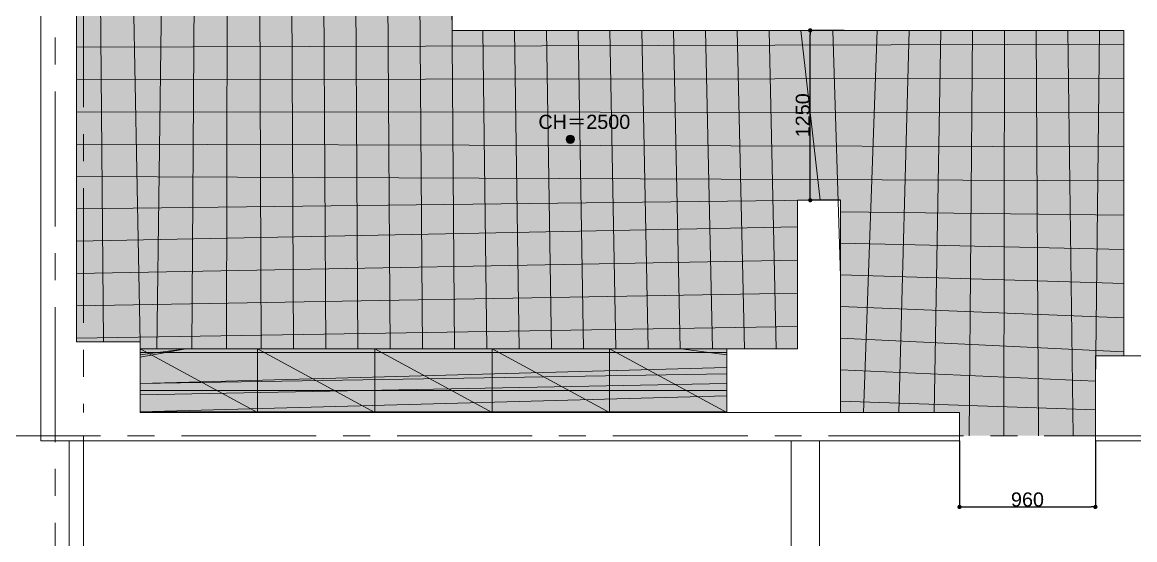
# Model space of a CAD drawing. Header units: millimetres. Extents: x 0 to 1313252738, y -131 to 560100888.
# Drawn here: x 1312562830 to 1312570691, y 560040454 to 560044111 of the extents above; entities that cross this region are included whole.
import ezdxf

# ---------------------------------------------------------------- set-up
doc = ezdxf.new("R2010")
doc.units = ezdxf.units.MM
doc.linetypes.add('CENTERX2', pattern=[101.60000000000001, 63.5, -12.7, 12.7, -12.7])
doc.layers.get('0').update_dxf_attribs({"lineweight": 0})
for name, color, linetype, lineweight in [('0001実測値', 10, 'Continuous', 0), ('0002CH現状', 5, 'Continuous', 0), ('001通り芯', 6, 'CENTERX2', 0), ('002外周躯体', 7, 'Continuous', 13), ('003間仕切り', 7, 'Continuous', 13), ('005床材(石)', 7, 'Continuous', 0), ('006サウナヒータ-', 7, 'Continuous', 0), ('棚(木)', 7, 'Continuous', 0)]:
    doc.layers.add(name, color=color, linetype=linetype, lineweight=lineweight)
doc.styles.add('onnjuku', font='arial.ttf')
doc.dimstyles.new('onnjuku', dxfattribs={"dimtxt": 100, "dimasz": 30, "dimexe": 1.25, "dimexo": 0.625, "dimtad": 1, "dimdec": 0, "dimtxsty": 'onnjuku', "dimblk": 'DOT', "dimcen": 2.5, "dimadec": 0, "dimazin": 0, "dimtfac": 1, "dimtdec": 0, "dimtmove": 0, "dimatfit": 3, "dimfxl": 500, "dimfxlon": 1, "dimarcsym": 0})

# ---------------------------------------------------------------- blocks, each defined once
blk = doc.blocks.new('_Dot')
at = {"color": 0, "linetype": 'ByBlock', "lineweight": -2}
blk.add_line((-0.5, 0), (-1, 0), dxfattribs=at)
at = {"color": 0, "linetype": 'ByBlock', "const_width": 0.5}
blk.add_lwpolyline([(-0.25, 0, 1), (0.25, 0, 1)], format="xyb", close=True, dxfattribs=at)
blk = doc.blocks.new('*D6')
at = {"layer": '0001実測値', "color": 0, "lineweight": -2, "transparency": 16777216}
for p, q in [((1312569452.575057, 560041152.4433593), (1312569452.575057, 560040684.3885245)), ((1312570412.575057, 560041152.4433593), (1312570412.575057, 560040684.3885245)), ((1312569482.575057, 560040685.6385245), (1312570382.575057, 560040685.6385245))]:
    blk.add_line(p, q, dxfattribs=at)
at = {"layer": 'Defpoints', "color": 0, "transparency": 16777216}
for p in [(1312569452.575057, 560041153.0683594), (1312570412.575057, 560041153.0683594), (1312570412.575057, 560040685.6385245)]:
    blk.add_point(p, dxfattribs=at)
at = {"layer": '0001実測値', "color": 0, "lineweight": -2, "transparency": 16777216, "xscale": 30, "yscale": 30, "zscale": 30, "rotation": 180}
blk.add_blockref('_Dot', (1312569452.575057, 560040685.6385245), dxfattribs=at)
at = {"layer": '0001実測値', "color": 0, "lineweight": -2, "transparency": 16777216, "xscale": 30, "yscale": 30, "zscale": 30}
blk.add_blockref('_Dot', (1312570412.575057, 560040685.6385245), dxfattribs=at)
at = {"layer": '0001実測値', "color": 0, "transparency": 16777216, "insert": (1312569932.575057, 560040737.3208232), "char_height": 100, "attachment_point": 5, "style": 'onnjuku'}
blk.add_mtext('960', dxfattribs=at)
blk = doc.blocks.new('*D11')
at = {"layer": '0002CH現状', "color": 0, "lineweight": -2, "transparency": 16777216}
for p, q in [((1312568636.950057, 560044053.0683596), (1312568396.238183, 560044053.0683596)), ((1312568397.488183, 560042883.0683596), (1312568397.488183, 560044023.0683596)), ((1312568611.950058, 560042853.0683596), (1312568396.238183, 560042853.0683596))]:
    blk.add_line(p, q, dxfattribs=at)
at = {"layer": 'Defpoints', "color": 0, "transparency": 16777216}
for p in [(1312568397.488183, 560044053.0683596), (1312568637.575058, 560044053.0683596), (1312568612.575058, 560042853.0683596)]:
    blk.add_point(p, dxfattribs=at)
at = {"layer": '0002CH現状', "color": 0, "lineweight": -2, "transparency": 16777216, "xscale": 30, "yscale": 30, "zscale": 30}
for p, rotation in [((1312568397.488183, 560044053.0683596), 90), ((1312568397.488183, 560042853.0683596), 270)]:
    blk.add_blockref('_Dot', p, dxfattribs=dict(at, rotation=rotation))
at = {"layer": '0002CH現状', "color": 0, "transparency": 16777216, "insert": (1312568345.805884, 560043453.0683591), "char_height": 100, "attachment_point": 5, "rotation": 90, "style": 'onnjuku'}
blk.add_mtext('1250', dxfattribs=at)

msp = doc.modelspace()

# ---------------------------------------------------------------- hatches: boundary and pattern name
at = {"layer": '0002CH現状', "transparency": 33554687}
h = msp.add_hatch(color=5, dxfattribs=at)
h.dxf.hatch_style = 1
h.paths.add_polyline_path([(1312566672.662075, 560043283.2413607, 1), (1312566732.477029, 560043283.2413607, 1)])
at = {"layer": '005床材(石)', "true_color": 0xc7c8ca, "transparency": 33554556}
h = msp.add_hatch(color=9, dxfattribs=at)
h.dxf.hatch_style = 1
h.paths.add_polyline_path([(1312570612.575057, 560044053.0683593), (1312568727.575057, 560044053.0683593), (1312568637.575057, 560044053.0683593), (1312565867.575057, 560044053.0683593), (1312565867.575057, 560045178.0683593), (1312563212.575057, 560045178.0683593), (1312563212.575057, 560041853.0683595), (1312563662.575057, 560041853.0683595), (1312563662.575057, 560041803.0683594), (1312564491.575057, 560041803.0683594), (1312567807.575057, 560041803.0683594), (1312568307.575057, 560041803.0683594), (1312568307.575057, 560042853.0683594), (1312568612.575057, 560042853.0683594), (1312568612.575057, 560041353.0683595), (1312569452.575057, 560041353.0683595), (1312569452.575057, 560041188.0683593), (1312570412.575057, 560041188.0683593), (1312570412.575057, 560041753.0683594), (1312570612.575057, 560041753.0683594)])
at = {"layer": '006サウナヒータ-', "transparency": 33554556}
h = msp.add_hatch(dxfattribs=at)
h.set_pattern_fill('ANSI37', color=0, scale=72, angle=135)
h.set_pattern_definition([(180, (0, 0), (-1.42e-14, -228.6), []), (270, (0, 0), (228.6, -4.26e-14), [])])
h.paths.add_polyline_path([(1312565867.575057, 560045178.0683593), (1312563212.575057, 560045178.0683593), (1312563212.575057, 560041853.0683595), (1312563662.575057, 560041853.0683595), (1312563662.575057, 560041803.0683594), (1312564491.575057, 560041803.0683594), (1312567807.575057, 560041803.0683594), (1312568307.575057, 560041803.0683594), (1312568307.575057, 560042853.0683594), (1312568612.575057, 560042853.0683594), (1312568612.575057, 560041353.0683595), (1312569452.575057, 560041353.0683595), (1312569452.575057, 560041188.0683593), (1312570412.575057, 560041188.0683593), (1312570412.575057, 560041753.0683594), (1312570612.575057, 560041753.0683594), (1312570612.575057, 560044053.0683593), (1312568727.575057, 560044053.0683593), (1312568637.575057, 560044053.0683593), (1312565867.575057, 560044053.0683593)])
at = {"layer": '棚(木)', "true_color": 0x939598, "transparency": 33554556}
h = msp.add_hatch(dxfattribs=at)
h.set_pattern_fill('PLASTI', color=252, scale=36, angle=181)
h.set_pattern_definition([(181, (0, 0), (3.989620111562937, -228.565183112751), []), (181, (0.4987025139453672, -28.57064788909388), (3.989620111562937, -228.565183112751), []), (181, (0.9974050278907344, -57.14129577818776), (3.989620111562937, -228.565183112751), []), (181, (2.493512569726836, -142.8532394454694), (3.989620111562937, -228.565183112751), [])])
h.paths.add_polyline_path([(1312564491.575057, 560041803.0683594), (1312563662.575057, 560041803.0683594), (1312564491.575057, 560041353.0683595)], flags=17)
h.paths.add_polyline_path([(1312563662.575057, 560041803.0683594), (1312563662.575057, 560041353.0683595), (1312563712.575057, 560041353.0683595), (1312564491.575057, 560041353.0683595)], flags=17)
h.paths.add_polyline_path([(1312564491.575057, 560041803.0683594), (1312564491.575057, 560041353.0683595), (1312565320.575057, 560041353.0683595)], flags=17)
h.paths.add_polyline_path([(1312565320.575057, 560041803.0683594), (1312564491.575057, 560041803.0683594), (1312565320.575057, 560041353.0683595)], flags=17)
h.paths.add_polyline_path([(1312565320.575057, 560041803.0683594), (1312565320.575057, 560041353.0683595), (1312566149.575057, 560041353.0683595)], flags=17)
h.paths.add_polyline_path([(1312566149.575057, 560041803.0683594), (1312565320.575057, 560041803.0683594), (1312566149.575057, 560041353.0683595)], flags=17)
h.paths.add_polyline_path([(1312566149.575057, 560041803.0683594), (1312566149.575057, 560041353.0683595), (1312566978.575057, 560041353.0683595)], flags=17)
h.paths.add_polyline_path([(1312566978.575057, 560041803.0683594), (1312566149.575057, 560041803.0683594), (1312566978.575057, 560041353.0683595)], flags=17)
h.paths.add_polyline_path([(1312566978.575057, 560041803.0683594), (1312566978.575057, 560041353.0683595), (1312567807.575057, 560041353.0683595)], flags=17)
h.paths.add_polyline_path([(1312567807.575057, 560041803.0683594), (1312566978.575057, 560041803.0683594), (1312567807.575057, 560041353.0683595)], flags=17)
at = {"layer": '棚(木)', "true_color": 0xddae73, "transparency": 33554556}
h = msp.add_hatch(color=43, dxfattribs=at)
h.dxf.hatch_style = 1
h.paths.add_polyline_path([(1312564491.575057, 560041803.0683594), (1312563662.575057, 560041803.0683594), (1312564491.575057, 560041353.0683595)], flags=17)
h.paths.add_polyline_path([(1312563662.575057, 560041803.0683594), (1312563662.575057, 560041353.0683595), (1312563712.575057, 560041353.0683595), (1312564491.575057, 560041353.0683595)], flags=17)
h.paths.add_polyline_path([(1312564491.575057, 560041803.0683594), (1312564491.575057, 560041353.0683595), (1312565320.575057, 560041353.0683595)], flags=17)
h.paths.add_polyline_path([(1312565320.575057, 560041803.0683594), (1312564491.575057, 560041803.0683594), (1312565320.575057, 560041353.0683595)], flags=17)
h.paths.add_polyline_path([(1312565320.575057, 560041803.0683594), (1312565320.575057, 560041353.0683595), (1312566149.575057, 560041353.0683595)], flags=17)
h.paths.add_polyline_path([(1312566149.575057, 560041803.0683594), (1312565320.575057, 560041803.0683594), (1312566149.575057, 560041353.0683595)], flags=17)
h.paths.add_polyline_path([(1312566149.575057, 560041803.0683594), (1312566149.575057, 560041353.0683595), (1312566978.575057, 560041353.0683595)], flags=17)
h.paths.add_polyline_path([(1312566978.575057, 560041803.0683594), (1312566149.575057, 560041803.0683594), (1312566978.575057, 560041353.0683595)], flags=17)
h.paths.add_polyline_path([(1312566978.575057, 560041803.0683594), (1312566978.575057, 560041353.0683595), (1312567807.575057, 560041353.0683595)], flags=17)
h.paths.add_polyline_path([(1312567807.575057, 560041803.0683594), (1312566978.575057, 560041803.0683594), (1312567807.575057, 560041353.0683595)], flags=17)

# ---------------------------------------------------------------- linework, layer by layer
for p, q in [((1312563162.575057, 560038388.0683593), (1312563162.575057, 560041153.0683594)), ((1312568262.575057, 560038188.0683594), (1312568262.575057, 560041153.0683594)), ((1312568462.575057, 560038188.0683594), (1312568462.575057, 560041153.0683594))]:
    msp.add_line(p, q)
at = {"layer": '0002CH現状'}
msp.add_circle((1312566702.569552, 560043283.2413607), 29.90747730745687, dxfattribs=at)
at = {"layer": '001通り芯', "ltscale": 15}
for p, q in [((1312563262.575057, 560064275.2649243), (1312563262.575057, 560041353.0683595)), ((1312563062.575057, 560060384.8523457), (1312563062.575057, 560027783.5094905)), ((1312554811.471233, 560041188.0683593), (1312588165.024951, 560041188.0683593)), ((1312563262.575057, 560041188.0683591), (1312563262.575057, 560027783.5094905))]:
    msp.add_line(p, q, dxfattribs=at)
at = {"layer": '002外周躯体'}
for p, q in [((1312562962.575057, 560057788.0683593), (1312562962.575057, 560041153.0683594)), ((1312563212.575057, 560041853.0683596), (1312563212.575057, 560052136.5683644)), ((1312568727.575057, 560044053.0683593), (1312568637.575057, 560044053.0683593)), ((1312568307.575057, 560041803.0683594), (1312568307.575057, 560042853.0683594)), ((1312568307.575057, 560042853.0683594), (1312568612.575057, 560042853.0683594)), ((1312568612.575057, 560042853.0683594), (1312568612.575057, 560041353.0683595)), ((1312570612.575057, 560042853.0683594), (1312570612.575057, 560041753.0683594)), ((1312570612.575057, 560042853.0683594), (1312570612.575057, 560041753.0683594)), ((1312563662.575057, 560041853.0683595), (1312563212.575057, 560041853.0683595)), ((1312563662.575057, 560041353.0683595), (1312563662.575057, 560041853.0683595)), ((1312567807.575057, 560041353.0683595), (1312567807.575057, 560041803.0683594)), ((1312567807.575057, 560041803.0683594), (1312568307.575057, 560041803.0683594)), ((1312570412.575057, 560041153.0683594), (1312570412.575057, 560041753.0683594)), ((1312570412.575057, 560041153.0683594), (1312570412.575057, 560041753.0683594)), ((1312570412.575057, 560041753.0683594), (1312571012.575057, 560041753.0683594)), ((1312570412.575057, 560041153.0683594), (1312570412.575057, 560041753.0683594)), ((1312571012.575057, 560041753.0683594), (1312570412.575057, 560041753.0683594)), ((1312563662.575057, 560041353.0683595), (1312569452.575057, 560041353.0683595)), ((1312563662.575057, 560041353.0683595), (1312563712.575057, 560041353.0683595)), ((1312563712.575057, 560041353.0683595), (1312567857.575057, 560041353.0683595)), ((1312568662.575057, 560041353.0683595), (1312569452.575057, 560041353.0683595)), ((1312568662.575057, 560041353.0683595), (1312569452.575057, 560041353.0683595)), ((1312569452.575057, 560041353.0683595), (1312569452.575057, 560041153.0683594)), ((1312562962.575057, 560041153.0683594), (1312569452.575057, 560041153.0683594)), ((1312570412.575057, 560041153.0683594), (1312571012.575057, 560041153.0683594)), ((1312571012.575057, 560041153.0683594), (1312570412.575057, 560041153.0683594)), ((1312570712.575057, 560041153.0683594), (1312570412.575057, 560041153.0683594))]:
    msp.add_line(p, q, dxfattribs=at)
at = {"layer": '003間仕切り'}
for p, q in [((1312565867.575057, 560044053.0683593), (1312565867.575057, 560045778.0683593)), ((1312568637.575057, 560044053.0683593), (1312565867.575057, 560044053.0683593)), ((1312570612.575057, 560044053.0683593), (1312568727.575057, 560044053.0683593)), ((1312570612.575057, 560041753.0683594), (1312570612.575057, 560044053.0683593)), ((1312570612.575057, 560041753.0683594), (1312570612.575057, 560044053.0683593))]:
    msp.add_line(p, q, dxfattribs=at)
at = {"layer": '棚(木)'}
for p, q in [((1312563662.575057, 560041353.0683595), (1312563662.575057, 560041853.0683595)), ((1312567807.575057, 560041803.0683594), (1312563662.575057, 560041803.0683594)), ((1312563662.575057, 560041803.0683594), (1312564491.575057, 560041803.0683594)), ((1312563662.575057, 560041803.0683594), (1312564491.575057, 560041353.0683595)), ((1312564491.575057, 560041803.0683594), (1312564491.575057, 560041353.0683595)), ((1312564491.575057, 560041803.0683594), (1312565320.575057, 560041353.0683595)), ((1312565320.575057, 560041803.0683594), (1312565320.575057, 560041353.0683595)), ((1312565320.575057, 560041803.0683594), (1312566149.575057, 560041353.0683595)), ((1312566149.575057, 560041803.0683594), (1312566149.575057, 560041353.0683595)), ((1312566149.575057, 560041803.0683594), (1312566978.575057, 560041353.0683595)), ((1312566978.575057, 560041803.0683594), (1312566978.575057, 560041353.0683595)), ((1312566978.575057, 560041803.0683594), (1312567807.575057, 560041353.0683595))]:
    msp.add_line(p, q, dxfattribs=at)

# ---------------------------------------------------------------- texts
at = {"layer": '0002CH現状', "insert": (1312566476.975164, 560043456.8595897), "char_height": 100, "attachment_point": 1, "style": 'onnjuku'}
msp.add_mtext_dynamic_manual_height_columns('CH{\\fMS PGothic|b0|i0|c128|p50;＝}2500', width=1928.057729244232, gutter_width=500, heights=[0], dxfattribs=at)

# ---------------------------------------------------------------- dimensions: what is measured, and where the dimension line sits
at = {"layer": '0001実測値'}
dim = msp.add_linear_dim(base=(1312570412.575057, 560040685.6385245), p1=(1312569452.575057, 560041153.0683594), p2=(1312570412.575057, 560041153.0683594), dimstyle='onnjuku', dxfattribs=at)
dim.commit()
dim.dimension.update_dxf_attribs({"geometry": '*D6', "text_midpoint": (1312569932.575057, 560040737.3208232)})
at = {"layer": '0002CH現状'}
dim = msp.add_linear_dim(base=(1312568397.488183, 560044053.0683596), p1=(1312568612.575057, 560042853.0683594), p2=(1312568637.575057, 560044053.0683593), angle=90, text='1250', dimstyle='onnjuku', dxfattribs=at)
dim.commit()
dim.dimension.update_dxf_attribs({"geometry": '*D11', "text_midpoint": (1312568345.805884, 560043453.0683591)})

doc.saveas('drawing.dxf')
